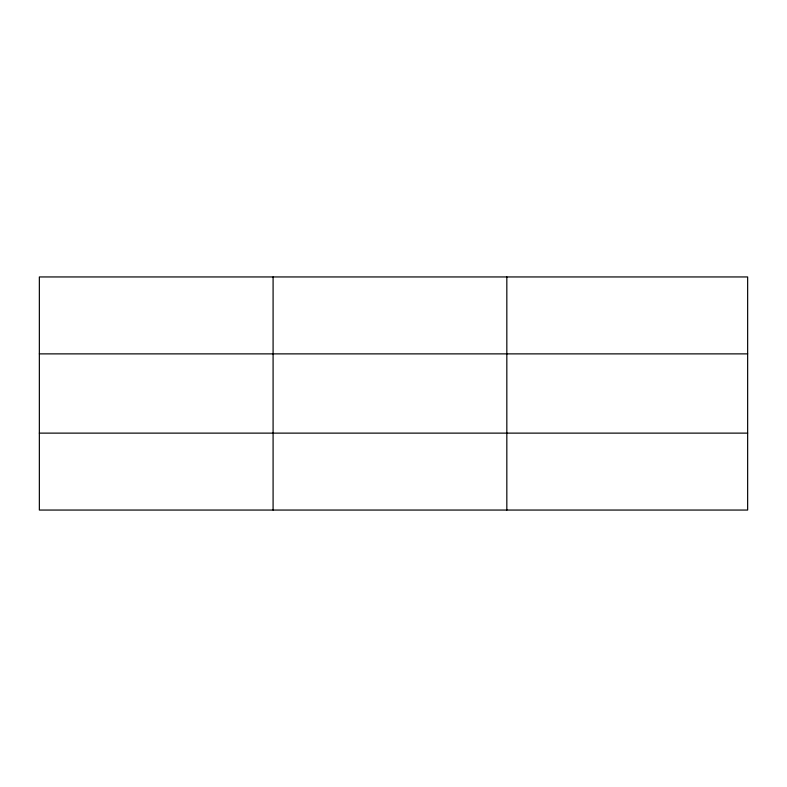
<?xml version="1.0" encoding="UTF-8"?>
<svg xmlns="http://www.w3.org/2000/svg" width="787" height="787" viewBox="0 0 787 787"><rect width="100%" height="100%" fill="white"/><g stroke="black" fill="none" stroke-linecap="round" stroke-linejoin="round"><path stroke-width="1.18" d="M273.089 510.055L273.089 276.945M506.828 510.055L506.828 276.945M747.65 353.875L747.65 276.945L39.35 276.945L39.35 510.055L747.65 510.055L747.65 353.875L39.35 353.875M39.35 433.125L747.65 433.125"/></g></svg>
